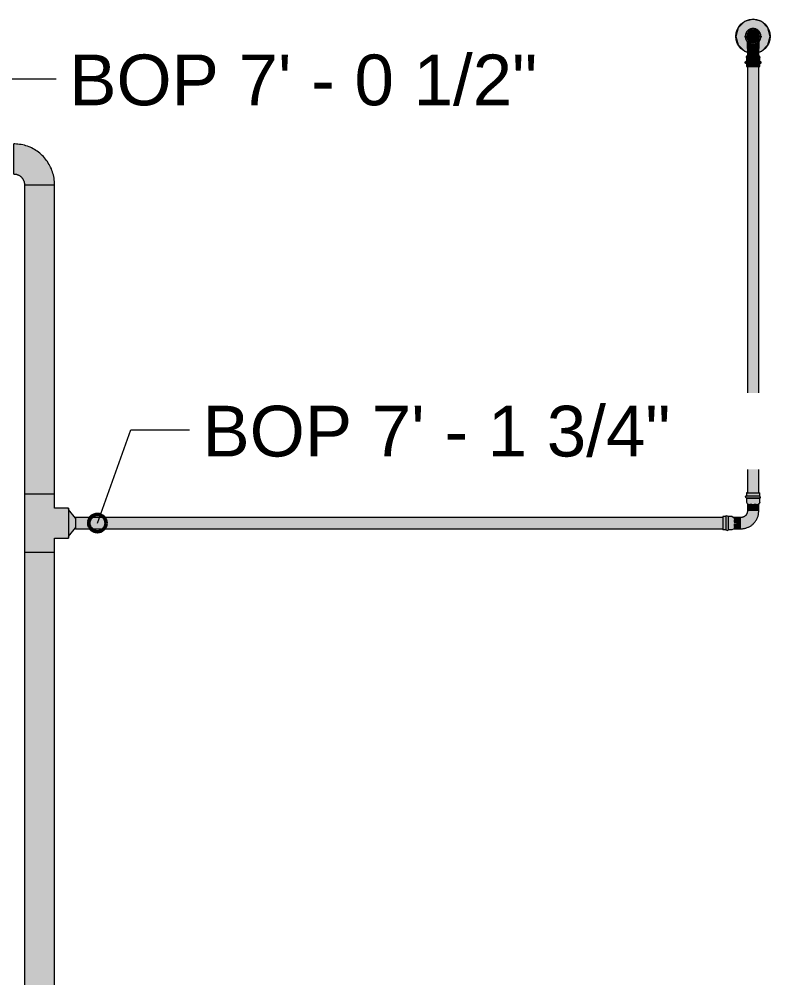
# Model space of a CAD drawing. Header units: inches. Extents: x -3385 to 41, y 7 to 1342.
# Drawn here: x -2369.4 to -2281.7, y 826.3 to 937.7 of the extents above; entities that cross this region are included whole.
import ezdxf

# ---------------------------------------------------------------- set-up
doc = ezdxf.new("R2010")
doc.units = ezdxf.units.IN
doc.header["$MEASUREMENT"] = 0
for name, color, linetype, lineweight in [('A-ANNO-NOTE', 131, 'Continuous', 9), ('G-ANNO-DIMS', 111, 'Continuous', 9), ('P-PIPE', 3, 'Continuous', 9), ('P-PIPE-CNTR', 3, 'Continuous', 9)]:
    doc.layers.add(name, color=color, linetype=linetype, lineweight=lineweight)
doc.styles.add('Arial', font='arial.ttf', dxfattribs={"height": 5.901198})

# ---------------------------------------------------------------- blocks, each defined once
blk = doc.blocks.new('Elbow - Welded - Generic - Standard-1105716-LOWER PARKING')
at = {"layer": 'P-PIPE'}
for points in [[(-2366.99, 918.5), (-2365.24, 918.5), (-2365.48, 919.97), (-2366.15, 921.29), (-2367.23, 922.35), (-2368.52, 923.01), (-2369.99, 923.24), (-2369.98, 922.37), (-2369.98, 919.74), (-2369.36, 919.58), (-2368.91, 919.12), (-2368.74, 918.5), (-2367.03, 918.5)], [(-2365.81, 920.63), (-2365.99, 921.01), (-2366.04, 921.08), (-2365.94, 920.88)]]:
    blk.add_hatch(color=256, dxfattribs=at).paths.add_polyline_path(points, flags=0)
at = {"layer": 'P-PIPE', "flags": 128}
for points in [[(-2368.21, 922.9), (-2368.39, 922.97), (-2368.57, 923.03), (-2368.75, 923.08), (-2368.94, 923.12), (-2369.12, 923.16), (-2369.31, 923.19), (-2369.5, 923.22), (-2369.69, 923.23), (-2369.88, 923.24), (-2369.99, 923.24)], [(-2365.24, 918.5), (-2365.25, 918.69), (-2365.26, 918.88), (-2365.28, 919.07), (-2365.3, 919.26), (-2365.34, 919.44), (-2365.38, 919.63), (-2365.43, 919.81), (-2365.48, 919.99), (-2365.55, 920.17), (-2365.62, 920.35), (-2365.7, 920.52), (-2365.78, 920.69), (-2365.87, 920.86), (-2365.97, 921.02), (-2366.07, 921.18), (-2366.18, 921.33), (-2366.3, 921.48), (-2366.42, 921.63), (-2366.55, 921.77), (-2366.68, 921.9), (-2366.82, 922.03), (-2366.96, 922.16), (-2367.11, 922.27), (-2367.27, 922.38), (-2367.42, 922.49), (-2367.59, 922.59), (-2367.75, 922.68), (-2367.92, 922.77), (-2368.09, 922.85), (-2368.21, 922.9)], [(-2369.99, 919.74), (-2369.94, 919.74), (-2369.89, 919.74), (-2369.84, 919.73), (-2369.79, 919.73), (-2369.74, 919.72), (-2369.69, 919.71), (-2369.64, 919.69), (-2369.59, 919.68), (-2369.55, 919.66), (-2369.52, 919.65)], [(-2369.52, 919.65), (-2369.48, 919.63), (-2369.43, 919.61), (-2369.39, 919.59), (-2369.34, 919.56), (-2369.3, 919.54), (-2369.26, 919.51), (-2369.22, 919.48), (-2369.18, 919.45), (-2369.15, 919.42), (-2369.11, 919.38), (-2369.07, 919.34), (-2369.04, 919.31), (-2369.01, 919.27), (-2368.98, 919.23), (-2368.95, 919.19), (-2368.93, 919.15), (-2368.9, 919.1), (-2368.88, 919.06), (-2368.86, 919.02), (-2368.84, 918.97), (-2368.82, 918.92), (-2368.8, 918.88), (-2368.79, 918.83), (-2368.78, 918.78), (-2368.77, 918.73), (-2368.76, 918.68), (-2368.75, 918.63), (-2368.75, 918.58), (-2368.74, 918.53), (-2368.74, 918.5)]]:
    blk.add_lwpolyline(points, dxfattribs=at)
at = {"layer": 'P-PIPE'}
for centre, major_axis, ratio, start_param, end_param in [((-2369.99, 921.49), (0, 1.75), 0.002083, 6.022208, 6.282346), ((-2369.99, 921.49), (0, 1.75), 0.002083, 5.759846, 6.020547), ((-2369.99, 921.49), (0, 1.75), 0.002083, 5.497925, 5.758747), ((-2369.99, 921.49), (0, 1.75), 0.002083, 5.236067, 5.496948), ((-2369.99, 921.49), (0, 1.75), 0.002083, 4.974229, 5.235148), ((-2369.99, 921.49), (0, 1.75), 0.002083, 4.712399, 4.973349), ((-2369.99, 921.49), (0, 1.75), 0.002083, 4.45057, 4.71155), ((-2369.99, 921.49), (0, 1.75), 0.002083, 4.18874, 4.44975), ((-2369.99, 921.49), (0, 1.75), 0.002083, 3.926902, 4.187951), ((-2369.99, 921.49), (0, 1.75), 0.002083, 3.141593, 3.402553), ((-2369.99, 921.49), (0, 1.75), 0.002083, 3.665044, 3.926151), ((-2369.99, 921.49), (0, 1.75), 0.002083, 3.403122, 3.664352), ((-2366.99, 918.5), (1.75, 0), 0.000839, 3.143676, 3.401381), ((-2366.99, 918.5), (1.75, 0), 0.000839, 3.405475, 3.664554), ((-2366.99, 918.5), (1.75, 0), 0.000839, 3.667275, 6.283185)]:
    blk.add_ellipse(centre, major_axis=major_axis, ratio=ratio, start_param=start_param, end_param=end_param, dxfattribs=at)
blk = doc.blocks.new('Victaulic-VicPress316-Elbow 90-45deg Style P568_P571 - Standard-1139937-LOWER PARKING')
at = {"layer": 'P-PIPE'}
for points in [[(-2284.77, 802.63), (-2284, 802.63), (-2284, 802.92), (-2284.77, 802.92), (-2284.86, 802.87), (-2284.91, 802.78), (-2284.85, 802.68), (-2284.83, 802.67)], [(-2284.65, 802.92), (-2284, 802.92), (-2284, 803.26), (-2284.77, 803.26), (-2284.75, 802.92), (-2284.71, 802.92)], [(-2284.17, 802.18), (-2284, 802.18), (-2284, 802.63), (-2284.77, 802.63), (-2284.75, 802.18), (-2284.2, 802.18)], [(-2283.27, 802.92), (-2283.23, 802.92), (-2283.23, 803.26), (-2284, 803.26), (-2284, 802.92), (-2283.29, 802.92)], [(-2283.35, 802.63), (-2283.23, 802.63), (-2283.14, 802.69), (-2283.09, 802.78), (-2283.15, 802.88), (-2283.23, 802.92), (-2284, 802.92), (-2284, 802.63), (-2283.38, 802.63)], [(-2284, 802.18), (-2283.23, 802.18), (-2283.25, 802.63), (-2284, 802.63)], [(-2284.66, 801.96), (-2284.63, 802), (-2284.52, 801.98), (-2284.46, 801.97), (-2284.42, 801.99), (-2284.22, 801.99), (-2284.11, 801.98), (-2284, 801.96), (-2284, 802.18), (-2284.77, 802.18), (-2284.75, 802.1), (-2284.66, 801.96)], [(-2284, 801.14), (-2284.01, 801.97), (-2284.18, 801.99), (-2284.36, 801.98), (-2284.43, 801.99), (-2284.48, 801.97), (-2284.57, 802), (-2284.65, 801.98), (-2284.66, 801.96), (-2284.65, 801.14), (-2284.11, 801.14)], [(-2284, 801.96), (-2283.94, 801.97), (-2283.83, 801.99), (-2283.64, 801.98), (-2283.57, 801.99), (-2283.53, 801.97), (-2283.41, 802), (-2283.36, 801.99), (-2283.34, 801.96), (-2283.28, 802.04), (-2283.25, 802.12), (-2283.25, 802.18), (-2284, 802.18), (-2284, 802.06)], [(-2284, 801.14), (-2283.34, 801.14), (-2283.35, 801.98), (-2283.37, 802), (-2283.49, 801.98), (-2283.54, 801.97), (-2283.57, 801.99), (-2283.77, 801.99), (-2283.84, 801.99), (-2284, 801.96), (-2284, 801.32)], [(-2284, 798.83), (-2284, 798.98), (-2284.54, 799.2), (-2284.77, 799.74), (-2284.54, 800.28), (-2284, 800.51), (-2284, 800.65), (-2284.17, 800.64), (-2284.33, 800.59), (-2284.62, 800.41), (-2284.78, 800.21), (-2284.85, 800.08), (-2284.9, 799.83), (-2284.91, 799.72), (-2284.86, 799.56), (-2284.85, 799.41), (-2284.73, 799.2), (-2284.62, 799.07), (-2284.33, 798.89), (-2284.17, 798.85)], [(-2284, 798.98), (-2284, 799.09), (-2284.17, 799.11), (-2284.33, 799.17), (-2284.46, 799.28), (-2284.57, 799.41), (-2284.64, 799.57), (-2284.66, 799.74), (-2284.64, 799.91), (-2284.57, 800.07), (-2284.46, 800.21), (-2284.33, 800.31), (-2284.17, 800.38), (-2284, 800.4), (-2284, 800.51), (-2284.54, 800.28), (-2284.77, 799.74), (-2284.54, 799.2), (-2284, 798.98)], [(-2284.66, 800.37), (-2284.58, 800.44), (-2284.33, 800.59), (-2284.15, 800.64), (-2284, 800.65), (-2284, 801.14), (-2284.66, 801.14), (-2284.66, 800.4)], [(-2283.34, 800.37), (-2283.35, 801.14), (-2284, 801.12), (-2284, 800.58), (-2283.65, 800.58), (-2283.38, 800.41), (-2283.34, 800.37)], [(-2283.67, 798.89), (-2283.38, 799.07), (-2283.22, 799.28), (-2283.15, 799.41), (-2283.11, 799.58), (-2283.09, 799.76), (-2283.14, 799.92), (-2283.15, 800.08), (-2283.27, 800.28), (-2283.38, 800.41), (-2283.67, 800.59), (-2284, 800.58), (-2284, 800.51), (-2283.46, 800.28), (-2283.23, 799.74), (-2283.46, 799.2), (-2284, 798.98), (-2284, 798.9), (-2283.94, 798.9)], [(-2284, 798.98), (-2283.46, 799.2), (-2283.23, 799.74), (-2283.46, 800.28), (-2284, 800.51), (-2284, 800.4), (-2283.83, 800.38), (-2283.67, 800.31), (-2283.53, 800.21), (-2283.43, 800.07), (-2283.36, 799.91), (-2283.34, 799.74), (-2283.36, 799.57), (-2283.43, 799.41), (-2283.54, 799.28), (-2283.67, 799.17), (-2283.83, 799.11), (-2284, 799.09), (-2284, 799.04)]]:
    blk.add_hatch(color=256, dxfattribs=at).paths.add_polyline_path(points, flags=0)
for p, q in [((-2284.77, 803.26), (-2284.77, 802.92)), ((-2284, 803.26), (-2284.77, 803.26)), ((-2284.77, 802.92), (-2284, 802.92)), ((-2284.77, 802.63), (-2284.77, 802.18)), ((-2284.77, 802.63), (-2284, 802.63)), ((-2283.23, 803.26), (-2284, 803.26)), ((-2284, 802.92), (-2283.23, 802.92)), ((-2284, 802.63), (-2283.23, 802.63)), ((-2283.23, 802.92), (-2283.23, 803.26)), ((-2283.23, 802.18), (-2283.23, 802.63)), ((-2284.66, 802.03), (-2284.66, 801.14)), ((-2283.34, 801.14), (-2283.34, 802.03)), ((-2284.66, 799.71), (-2284.66, 799.74)), ((-2283.34, 799.74), (-2283.34, 799.74))]:
    blk.add_line(p, q, dxfattribs=at)
at = {"layer": 'P-PIPE', "flags": 128}
for points in [[(-2284.77, 802.63), (-2284.77, 802.63), (-2284.78, 802.63), (-2284.78, 802.63), (-2284.79, 802.64), (-2284.8, 802.64), (-2284.8, 802.64), (-2284.81, 802.64), (-2284.81, 802.64), (-2284.82, 802.64), (-2284.82, 802.64), (-2284.83, 802.65), (-2284.83, 802.65), (-2284.84, 802.65), (-2284.84, 802.66), (-2284.85, 802.66), (-2284.85, 802.66), (-2284.86, 802.67), (-2284.86, 802.67), (-2284.87, 802.67), (-2284.87, 802.68), (-2284.87, 802.68), (-2284.88, 802.69), (-2284.88, 802.69), (-2284.89, 802.7), (-2284.89, 802.7), (-2284.89, 802.71), (-2284.89, 802.71), (-2284.9, 802.72), (-2284.9, 802.72), (-2284.9, 802.73), (-2284.9, 802.73), (-2284.91, 802.74), (-2284.91, 802.74), (-2284.91, 802.75), (-2284.91, 802.75), (-2284.91, 802.76), (-2284.91, 802.77), (-2284.91, 802.77), (-2284.91, 802.78), (-2284.91, 802.78), (-2284.91, 802.79), (-2284.91, 802.79), (-2284.91, 802.8), (-2284.91, 802.81), (-2284.91, 802.81), (-2284.91, 802.82), (-2284.91, 802.82), (-2284.9, 802.83), (-2284.9, 802.83), (-2284.9, 802.84), (-2284.9, 802.84), (-2284.89, 802.85), (-2284.89, 802.85), (-2284.89, 802.86), (-2284.88, 802.86), (-2284.88, 802.87), (-2284.88, 802.87), (-2284.87, 802.88), (-2284.87, 802.88), (-2284.86, 802.89), (-2284.86, 802.89), (-2284.86, 802.89), (-2284.85, 802.9), (-2284.85, 802.9), (-2284.84, 802.9), (-2284.84, 802.91), (-2284.83, 802.91), (-2284.83, 802.91), (-2284.82, 802.91), (-2284.82, 802.92), (-2284.81, 802.92), (-2284.8, 802.92), (-2284.8, 802.92), (-2284.79, 802.92), (-2284.79, 802.92), (-2284.78, 802.92), (-2284.78, 802.92), (-2284.77, 802.92), (-2284.77, 802.92)], [(-2284, 802.92), (-2284.03, 802.92), (-2284.06, 802.92), (-2284.09, 802.92), (-2284.12, 802.92), (-2284.15, 802.92), (-2284.18, 802.92), (-2284.21, 802.92), (-2284.24, 802.92), (-2284.27, 802.92), (-2284.3, 802.92), (-2284.33, 802.92), (-2284.35, 802.92), (-2284.38, 802.92), (-2284.41, 802.92), (-2284.43, 802.92), (-2284.46, 802.92), (-2284.48, 802.92), (-2284.51, 802.92), (-2284.53, 802.92), (-2284.55, 802.92), (-2284.57, 802.92), (-2284.59, 802.92), (-2284.61, 802.92), (-2284.63, 802.92), (-2284.64, 802.92), (-2284.66, 802.92), (-2284.68, 802.92), (-2284.69, 802.92), (-2284.7, 802.92), (-2284.71, 802.92), (-2284.72, 802.92), (-2284.73, 802.92), (-2284.74, 802.92), (-2284.75, 802.92), (-2284.76, 802.92), (-2284.76, 802.92), (-2284.76, 802.92), (-2284.77, 802.92), (-2284.77, 802.92), (-2284.77, 802.92)], [(-2284.77, 802.92), (-2284.77, 802.92), (-2284.76, 802.92), (-2284.76, 802.92), (-2284.76, 802.92), (-2284.75, 802.92), (-2284.74, 802.92), (-2284.74, 802.92), (-2284.73, 802.92)], [(-2284.72, 802.63), (-2284.73, 802.63), (-2284.74, 802.63), (-2284.75, 802.63), (-2284.76, 802.63), (-2284.76, 802.63), (-2284.76, 802.63), (-2284.77, 802.63), (-2284.77, 802.63), (-2284.77, 802.63)], [(-2284.77, 802.63), (-2284.77, 802.63), (-2284.76, 802.63), (-2284.76, 802.63), (-2284.76, 802.63), (-2284.75, 802.63), (-2284.74, 802.63), (-2284.74, 802.63), (-2284.73, 802.63), (-2284.72, 802.63), (-2284.71, 802.63), (-2284.69, 802.63), (-2284.68, 802.63), (-2284.67, 802.63), (-2284.65, 802.63), (-2284.63, 802.63), (-2284.61, 802.63), (-2284.6, 802.63), (-2284.58, 802.63), (-2284.56, 802.63), (-2284.53, 802.63), (-2284.51, 802.63), (-2284.49, 802.63), (-2284.46, 802.63), (-2284.44, 802.63), (-2284.41, 802.63), (-2284.39, 802.63), (-2284.36, 802.63), (-2284.33, 802.63), (-2284.31, 802.63), (-2284.28, 802.63), (-2284.25, 802.63), (-2284.22, 802.63), (-2284.19, 802.63), (-2284.16, 802.63), (-2284.13, 802.63), (-2284.1, 802.63), (-2284.07, 802.63), (-2284.04, 802.63), (-2284.01, 802.63), (-2284, 802.63)], [(-2283.23, 802.92), (-2283.23, 802.92), (-2283.24, 802.92), (-2283.24, 802.92), (-2283.24, 802.92), (-2283.25, 802.92), (-2283.26, 802.92), (-2283.26, 802.92), (-2283.27, 802.92), (-2283.28, 802.92), (-2283.29, 802.92), (-2283.31, 802.92), (-2283.32, 802.92), (-2283.33, 802.92), (-2283.35, 802.92), (-2283.37, 802.92), (-2283.39, 802.92), (-2283.4, 802.92), (-2283.42, 802.92), (-2283.44, 802.92), (-2283.47, 802.92), (-2283.49, 802.92), (-2283.51, 802.92), (-2283.54, 802.92), (-2283.56, 802.92), (-2283.59, 802.92), (-2283.61, 802.92), (-2283.64, 802.92), (-2283.67, 802.92), (-2283.69, 802.92), (-2283.72, 802.92), (-2283.75, 802.92), (-2283.78, 802.92), (-2283.81, 802.92), (-2283.84, 802.92), (-2283.87, 802.92), (-2283.9, 802.92), (-2283.93, 802.92), (-2283.96, 802.92), (-2283.99, 802.92), (-2284, 802.92)], [(-2284, 802.63), (-2283.97, 802.63), (-2283.94, 802.63), (-2283.91, 802.63), (-2283.88, 802.63), (-2283.85, 802.63), (-2283.82, 802.63), (-2283.79, 802.63), (-2283.76, 802.63), (-2283.73, 802.63), (-2283.7, 802.63), (-2283.67, 802.63), (-2283.65, 802.63), (-2283.62, 802.63), (-2283.59, 802.63), (-2283.57, 802.63), (-2283.54, 802.63), (-2283.52, 802.63), (-2283.49, 802.63), (-2283.47, 802.63), (-2283.45, 802.63), (-2283.43, 802.63), (-2283.41, 802.63), (-2283.39, 802.63), (-2283.37, 802.63), (-2283.35, 802.63), (-2283.34, 802.63), (-2283.32, 802.63), (-2283.31, 802.63), (-2283.3, 802.63), (-2283.29, 802.63), (-2283.28, 802.63), (-2283.27, 802.63), (-2283.26, 802.63), (-2283.25, 802.63), (-2283.24, 802.63), (-2283.24, 802.63), (-2283.24, 802.63), (-2283.23, 802.63), (-2283.23, 802.63), (-2283.23, 802.63)], [(-2283.28, 802.92), (-2283.27, 802.92), (-2283.26, 802.92), (-2283.25, 802.92), (-2283.24, 802.92), (-2283.24, 802.92), (-2283.24, 802.92), (-2283.23, 802.92), (-2283.23, 802.92), (-2283.23, 802.92)], [(-2283.23, 802.63), (-2283.23, 802.63), (-2283.24, 802.63), (-2283.24, 802.63), (-2283.24, 802.63), (-2283.25, 802.63), (-2283.26, 802.63), (-2283.26, 802.63), (-2283.27, 802.63)], [(-2283.23, 802.92), (-2283.23, 802.92), (-2283.22, 802.92), (-2283.22, 802.92), (-2283.21, 802.92), (-2283.2, 802.92), (-2283.2, 802.92), (-2283.19, 802.92), (-2283.19, 802.92), (-2283.18, 802.91), (-2283.18, 802.91), (-2283.17, 802.91), (-2283.17, 802.91), (-2283.16, 802.91), (-2283.16, 802.9), (-2283.15, 802.9), (-2283.15, 802.9), (-2283.14, 802.89), (-2283.14, 802.89), (-2283.13, 802.88), (-2283.13, 802.88), (-2283.13, 802.88), (-2283.12, 802.87), (-2283.12, 802.87), (-2283.11, 802.86), (-2283.11, 802.86), (-2283.11, 802.85), (-2283.11, 802.85), (-2283.1, 802.84), (-2283.1, 802.84), (-2283.1, 802.83), (-2283.1, 802.83), (-2283.09, 802.82), (-2283.09, 802.81), (-2283.09, 802.81), (-2283.09, 802.8), (-2283.09, 802.8), (-2283.09, 802.79), (-2283.09, 802.79), (-2283.09, 802.78), (-2283.09, 802.77), (-2283.09, 802.77), (-2283.09, 802.76), (-2283.09, 802.76), (-2283.09, 802.75), (-2283.09, 802.75), (-2283.09, 802.74), (-2283.09, 802.73), (-2283.1, 802.73), (-2283.1, 802.72), (-2283.1, 802.72), (-2283.1, 802.71), (-2283.11, 802.71), (-2283.11, 802.7), (-2283.11, 802.7), (-2283.12, 802.69), (-2283.12, 802.69), (-2283.12, 802.68), (-2283.13, 802.68), (-2283.13, 802.68), (-2283.14, 802.67), (-2283.14, 802.67), (-2283.14, 802.66), (-2283.15, 802.66), (-2283.15, 802.66), (-2283.16, 802.65), (-2283.16, 802.65), (-2283.17, 802.65), (-2283.17, 802.65), (-2283.18, 802.64), (-2283.18, 802.64), (-2283.19, 802.64), (-2283.2, 802.64), (-2283.2, 802.64), (-2283.21, 802.64), (-2283.21, 802.63), (-2283.22, 802.63), (-2283.22, 802.63), (-2283.23, 802.63), (-2283.23, 802.63)], [(-2284.66, 801.96), (-2284.67, 801.97), (-2284.67, 801.98), (-2284.68, 801.98), (-2284.69, 801.99), (-2284.7, 802), (-2284.7, 802.01), (-2284.71, 802.02), (-2284.72, 802.03), (-2284.72, 802.04), (-2284.73, 802.04), (-2284.73, 802.05), (-2284.74, 802.06), (-2284.74, 802.07), (-2284.75, 802.08), (-2284.75, 802.09), (-2284.76, 802.1), (-2284.76, 802.12), (-2284.76, 802.13), (-2284.76, 802.14), (-2284.76, 802.15), (-2284.77, 802.16), (-2284.77, 802.17), (-2284.77, 802.18), (-2284.77, 802.18)], [(-2283.23, 802.18), (-2283.23, 802.17), (-2283.23, 802.16), (-2283.24, 802.15), (-2283.24, 802.14), (-2283.24, 802.13), (-2283.24, 802.12), (-2283.24, 802.11), (-2283.25, 802.1), (-2283.25, 802.09), (-2283.25, 802.08), (-2283.26, 802.07), (-2283.26, 802.06), (-2283.27, 802.05), (-2283.28, 802.04), (-2283.28, 802.03), (-2283.29, 802.02), (-2283.29, 802.01), (-2283.3, 802), (-2283.31, 801.99), (-2283.32, 801.99), (-2283.32, 801.98), (-2283.33, 801.97), (-2283.34, 801.97), (-2283.34, 801.96)], [(-2284, 800.65), (-2284.04, 800.65), (-2284.07, 800.65), (-2284.11, 800.65), (-2284.15, 800.64), (-2284.18, 800.64), (-2284.22, 800.63), (-2284.25, 800.62), (-2284.29, 800.61), (-2284.32, 800.6), (-2284.36, 800.58), (-2284.39, 800.57), (-2284.42, 800.55), (-2284.45, 800.53), (-2284.48, 800.52), (-2284.51, 800.5), (-2284.54, 800.47), (-2284.57, 800.45), (-2284.6, 800.43), (-2284.63, 800.4), (-2284.65, 800.38), (-2284.68, 800.35), (-2284.7, 800.32), (-2284.73, 800.3), (-2284.75, 800.27), (-2284.77, 800.24), (-2284.79, 800.2), (-2284.8, 800.17), (-2284.82, 800.14), (-2284.84, 800.11), (-2284.85, 800.07), (-2284.86, 800.04), (-2284.87, 800), (-2284.88, 799.97), (-2284.89, 799.93), (-2284.9, 799.9), (-2284.9, 799.86), (-2284.91, 799.83), (-2284.91, 799.79), (-2284.91, 799.75), (-2284.91, 799.72), (-2284.91, 799.68), (-2284.91, 799.64), (-2284.9, 799.61), (-2284.9, 799.57), (-2284.89, 799.54), (-2284.88, 799.5), (-2284.87, 799.47), (-2284.86, 799.43), (-2284.84, 799.4), (-2284.83, 799.36), (-2284.81, 799.33), (-2284.8, 799.3), (-2284.78, 799.27), (-2284.76, 799.24), (-2284.74, 799.21), (-2284.72, 799.18), (-2284.69, 799.15), (-2284.67, 799.12), (-2284.64, 799.1), (-2284.62, 799.07), (-2284.59, 799.05), (-2284.56, 799.02), (-2284.53, 799), (-2284.5, 798.98), (-2284.47, 798.96), (-2284.44, 798.94), (-2284.41, 798.93), (-2284.37, 798.91), (-2284.34, 798.9), (-2284.31, 798.88), (-2284.27, 798.87), (-2284.24, 798.86), (-2284.2, 798.85), (-2284.16, 798.85), (-2284.13, 798.84), (-2284.09, 798.84), (-2284.06, 798.83), (-2284.02, 798.83), (-2284, 798.83)], [(-2284.66, 800.37), (-2284.66, 800.38), (-2284.66, 800.43), (-2284.66, 800.48), (-2284.66, 800.53), (-2284.66, 800.58), (-2284.66, 800.63), (-2284.66, 800.68), (-2284.66, 800.74), (-2284.66, 800.79), (-2284.66, 800.84), (-2284.66, 800.9), (-2284.66, 800.95), (-2284.66, 801.01), (-2284.66, 801.07), (-2284.66, 801.12), (-2284.66, 801.14)], [(-2284, 798.83), (-2283.96, 798.83), (-2283.93, 798.83), (-2283.89, 798.84), (-2283.85, 798.84), (-2283.82, 798.85), (-2283.78, 798.86), (-2283.75, 798.87), (-2283.71, 798.88), (-2283.68, 798.89), (-2283.64, 798.9), (-2283.61, 798.92), (-2283.58, 798.93), (-2283.55, 798.95), (-2283.52, 798.97), (-2283.48, 798.99), (-2283.46, 799.01), (-2283.43, 799.03), (-2283.4, 799.06), (-2283.37, 799.08), (-2283.35, 799.11), (-2283.32, 799.13), (-2283.3, 799.16), (-2283.27, 799.19), (-2283.25, 799.22), (-2283.23, 799.25), (-2283.21, 799.28), (-2283.2, 799.31), (-2283.18, 799.35), (-2283.16, 799.38), (-2283.15, 799.41), (-2283.14, 799.45), (-2283.13, 799.48), (-2283.12, 799.52), (-2283.11, 799.55), (-2283.1, 799.59), (-2283.1, 799.62), (-2283.09, 799.66), (-2283.09, 799.7), (-2283.09, 799.73), (-2283.09, 799.77), (-2283.09, 799.81), (-2283.09, 799.84), (-2283.1, 799.88), (-2283.1, 799.91), (-2283.11, 799.95), (-2283.12, 799.99), (-2283.13, 800.02), (-2283.14, 800.05), (-2283.16, 800.09), (-2283.17, 800.12), (-2283.19, 800.16), (-2283.2, 800.19), (-2283.22, 800.22), (-2283.24, 800.25), (-2283.26, 800.28), (-2283.28, 800.31), (-2283.31, 800.34), (-2283.33, 800.36), (-2283.36, 800.39), (-2283.38, 800.42), (-2283.41, 800.44), (-2283.44, 800.46), (-2283.47, 800.48), (-2283.5, 800.5), (-2283.53, 800.52), (-2283.56, 800.54), (-2283.59, 800.56), (-2283.63, 800.57), (-2283.66, 800.59), (-2283.69, 800.6), (-2283.73, 800.61), (-2283.76, 800.62), (-2283.8, 800.63), (-2283.84, 800.64), (-2283.87, 800.65), (-2283.91, 800.65), (-2283.94, 800.65), (-2283.98, 800.65), (-2284, 800.65)], [(-2283.34, 801.14), (-2283.34, 801.08), (-2283.34, 801.02), (-2283.34, 800.97), (-2283.34, 800.91), (-2283.34, 800.86), (-2283.34, 800.8), (-2283.34, 800.75), (-2283.34, 800.7), (-2283.34, 800.65), (-2283.34, 800.59), (-2283.34, 800.54), (-2283.34, 800.49), (-2283.34, 800.44), (-2283.34, 800.4), (-2283.34, 800.37)]]:
    blk.add_lwpolyline(points, dxfattribs=at)
at = {"layer": 'P-PIPE'}
for radius, start, end in [(0.766, 90, 270), (0.767, 270, 90)]:
    blk.add_arc((-2284, 799.74), radius, start, end, dxfattribs=at)
blk = doc.blocks.new('Victaulic-VicPress316-Elbow 90-45deg Style P568_P571 - Standard-1140050-LOWER PARKING')
at = {"layer": 'P-PIPE'}
for points in [[(-2284, 882.34), (-2283.23, 882.34), (-2283.24, 882.68), (-2284.66, 882.68), (-2284.77, 882.68), (-2284.77, 882.34), (-2284.14, 882.34)], [(-2284, 881.6), (-2283.23, 881.6), (-2283.23, 882.05), (-2284.67, 882.05), (-2284.77, 882.05), (-2284.76, 881.6), (-2284.09, 881.6)], [(-2284, 881.38), (-2283.99, 881.38), (-2283.78, 881.41), (-2283.61, 881.4), (-2283.53, 881.39), (-2283.5, 881.41), (-2283.38, 881.41), (-2283.36, 881.41), (-2283.34, 881.39), (-2283.26, 881.48), (-2283.25, 881.53), (-2283.25, 881.54), (-2283.25, 881.6), (-2284.69, 881.6), (-2284.77, 881.6), (-2284.74, 881.48), (-2284.66, 881.39), (-2284.63, 881.41), (-2284.55, 881.4), (-2284.49, 881.41), (-2284.46, 881.38), (-2284.32, 881.41), (-2284.12, 881.41), (-2284, 881.38)], [(-2285.39, 878.51), (-2285.26, 878.53), (-2284.99, 878.57), (-2284.57, 878.68), (-2284.41, 878.77), (-2283.94, 879.11), (-2283.58, 879.64), (-2283.5, 879.77), (-2283.42, 880.05), (-2283.35, 880.56), (-2284, 880.55), (-2284.19, 879.86), (-2284.7, 879.35), (-2285.4, 879.16), (-2285.39, 878.52)], [(-2284, 880.55), (-2283.34, 880.56), (-2283.34, 881.39), (-2283.37, 881.41), (-2283.45, 881.4), (-2283.51, 881.41), (-2283.54, 881.38), (-2283.68, 881.41), (-2283.87, 881.41), (-2284, 881.38)], [(-2287.52, 878.4), (-2287.18, 878.4), (-2287.18, 879.87), (-2287.18, 879.93), (-2287.52, 879.93), (-2287.52, 878.45), (-2287.52, 878.41)], [(-2287.04, 878.25), (-2286.89, 878.4), (-2286.89, 879.88), (-2286.89, 879.93), (-2287.04, 880.07), (-2287.18, 879.93), (-2287.18, 878.51), (-2287.18, 878.39), (-2287.04, 878.25)], [(-2286.44, 878.4), (-2286.44, 879.88), (-2286.44, 879.93), (-2286.89, 879.93), (-2286.89, 878.44), (-2286.89, 878.4)], [(-2286.44, 878.4), (-2286.32, 878.43), (-2286.22, 878.51), (-2286.25, 878.53), (-2286.24, 878.61), (-2286.25, 878.67), (-2286.22, 878.7), (-2286.26, 878.87), (-2286.25, 879.05), (-2286.23, 879.17), (-2286.26, 879.39), (-2286.24, 879.55), (-2286.23, 879.63), (-2286.25, 879.67), (-2286.25, 879.78), (-2286.25, 879.8), (-2286.22, 879.82), (-2286.32, 879.9), (-2286.37, 879.91), (-2286.38, 879.92), (-2286.44, 879.92), (-2286.44, 878.43), (-2286.44, 878.41)], [(-2286.22, 878.51), (-2285.39, 878.52), (-2285.4, 879.16), (-2286.23, 879.15), (-2286.26, 878.93), (-2286.25, 878.81), (-2286.23, 878.69), (-2286.24, 878.65), (-2286.24, 878.55), (-2286.25, 878.53), (-2286.22, 878.51)]]:
    blk.add_hatch(color=256, dxfattribs=at).paths.add_polyline_path(points, flags=0)
h = blk.add_hatch(color=256, dxfattribs=at)
h.paths.add_polyline_path([(-2284, 882.05), (-2283.23, 882.06), (-2283.09, 882.2), (-2283.24, 882.34), (-2284.6, 882.34), (-2284.66, 882.31), (-2284.66, 882.34), (-2284.77, 882.34), (-2284.91, 882.2), (-2284.77, 882.05), (-2284.14, 882.05)], flags=0)
h.paths.add_polyline_path([(-2284.66, 882.31), (-2284.61, 882.34), (-2284.66, 882.34)], flags=0)
h = blk.add_hatch(color=256, dxfattribs=at)
h.paths.add_polyline_path([(-2285.4, 879.16), (-2284.7, 879.35), (-2284.19, 879.86), (-2284, 880.55), (-2284.66, 880.55), (-2284.87, 880.04), (-2285.39, 879.81), (-2285.4, 879.27)], flags=0)
h.paths.add_polyline_path([(-2284.17, 880.37), (-2284.12, 880.55), (-2284.12, 880.55)], flags=0)
h = blk.add_hatch(color=256, dxfattribs=at)
h.paths.add_polyline_path([(-2284.42, 880.55), (-2284.42, 880.55), (-2284.44, 880.99)], flags=0)
h.paths.add_polyline_path([(-2284.33, 880.55), (-2284.33, 880.55), (-2284.33, 881.05)], flags=0)
h.paths.add_polyline_path([(-2284, 880.55), (-2284.02, 881.38), (-2284.23, 881.42), (-2284.35, 881.41), (-2284.47, 881.39), (-2284.51, 881.4), (-2284.61, 881.41), (-2284.64, 881.41), (-2284.66, 881.38), (-2284.65, 880.56), (-2284.08, 880.55)], flags=0)
h = blk.add_hatch(color=256, dxfattribs=at)
h.paths.add_polyline_path([(-2285.39, 879.81), (-2285.39, 879.82), (-2286.24, 879.81), (-2286.25, 879.8), (-2285.39, 879.81)], flags=0)
h.paths.add_polyline_path([(-2285.4, 879.16), (-2285.39, 879.81), (-2286.25, 879.8), (-2286.24, 879.71), (-2286.25, 879.65), (-2286.23, 879.62), (-2286.26, 879.44), (-2286.25, 879.29), (-2286.22, 879.16)], flags=0)
h.paths.add_polyline_path([(-2285.4, 879.39), (-2285.4, 879.39), (-2285.58, 879.41)], flags=0)
h = blk.add_hatch(color=256, dxfattribs=at)
h.paths.add_polyline_path([(-2284.91, 878.59), (-2284.79, 878.61), (-2284.9, 878.59)], flags=0)
h.paths.add_polyline_path([(-2283.5, 879.77), (-2283.41, 880.16), (-2283.42, 880.05), (-2283.48, 879.85)], flags=0)
for p, q in [((-2284.77, 882.68), (-2284.77, 882.34)), ((-2283.23, 882.34), (-2283.23, 882.68)), ((-2284.77, 882.05), (-2284.77, 881.6)), ((-2284.77, 881.6), (-2284.66, 881.38)), ((-2283.23, 881.6), (-2283.31, 881.41)), ((-2283.23, 881.6), (-2283.23, 882.05)), ((-2284.66, 881.44), (-2284.66, 880.56)), ((-2283.34, 880.56), (-2283.34, 881.44)), ((-2283.31, 881.41), (-2283.34, 881.38)), ((-2287.18, 879.93), (-2287.52, 879.93)), ((-2286.44, 879.93), (-2286.89, 879.93)), ((-2286.44, 879.93), (-2286.22, 879.82)), ((-2285.39, 879.82), (-2286.28, 879.82)), ((-2287.52, 878.4), (-2287.18, 878.4)), ((-2286.89, 878.4), (-2286.44, 878.4)), ((-2286.44, 878.4), (-2286.24, 878.48)), ((-2286.28, 878.51), (-2285.39, 878.51)), ((-2286.24, 878.48), (-2286.22, 878.51))]:
    blk.add_line(p, q, dxfattribs=at)
at = {"layer": 'P-PIPE', "flags": 128}
for points in [[(-2284.72, 882.35), (-2284.73, 882.35), (-2284.74, 882.35), (-2284.75, 882.35), (-2284.76, 882.35), (-2284.76, 882.35), (-2284.77, 882.35), (-2284.77, 882.34), (-2284.79, 882.34), (-2284.87, 882.3)], [(-2283.13, 882.1), (-2283.22, 882.05), (-2283.23, 882.05), (-2283.23, 882.05), (-2283.24, 882.05), (-2283.25, 882.05), (-2283.25, 882.05), (-2283.26, 882.05), (-2283.27, 882.05), (-2283.28, 882.05), (-2283.29, 882.05), (-2283.31, 882.05), (-2283.32, 882.05), (-2283.34, 882.05), (-2283.35, 882.05), (-2283.37, 882.05), (-2283.39, 882.05), (-2283.41, 882.05), (-2283.43, 882.05), (-2283.45, 882.05), (-2283.47, 882.05), (-2283.49, 882.05), (-2283.51, 882.05), (-2283.54, 882.05), (-2283.56, 882.05), (-2283.59, 882.05), (-2283.61, 882.05), (-2283.64, 882.05), (-2283.67, 882.05), (-2283.7, 882.05), (-2283.72, 882.05), (-2283.75, 882.05), (-2283.78, 882.05), (-2283.81, 882.05), (-2283.84, 882.05), (-2283.87, 882.05), (-2283.9, 882.05), (-2283.93, 882.05), (-2283.96, 882.05), (-2283.99, 882.05), (-2284.03, 882.05), (-2284.06, 882.05), (-2284.09, 882.05), (-2284.12, 882.05), (-2284.15, 882.05), (-2284.18, 882.05), (-2284.21, 882.05), (-2284.24, 882.05), (-2284.27, 882.05), (-2284.29, 882.05), (-2284.32, 882.05), (-2284.35, 882.05), (-2284.38, 882.05), (-2284.4, 882.05), (-2284.43, 882.05), (-2284.45, 882.05), (-2284.48, 882.05), (-2284.5, 882.05), (-2284.52, 882.05), (-2284.55, 882.05), (-2284.57, 882.05), (-2284.59, 882.05), (-2284.61, 882.05), (-2284.63, 882.05), (-2284.64, 882.05), (-2284.66, 882.05), (-2284.67, 882.05), (-2284.69, 882.05), (-2284.7, 882.05), (-2284.71, 882.05), (-2284.73, 882.05), (-2284.73, 882.05), (-2284.74, 882.05), (-2284.75, 882.05), (-2284.76, 882.05), (-2284.76, 882.05), (-2284.77, 882.05), (-2284.78, 882.05), (-2284.8, 882.06), (-2284.87, 882.3)], [(-2283.13, 882.1), (-2283.22, 882.34), (-2283.23, 882.34), (-2283.23, 882.35), (-2283.24, 882.35), (-2283.24, 882.35), (-2283.25, 882.35), (-2283.26, 882.35), (-2283.27, 882.35)], [(-2284.66, 880.56), (-2284.66, 880.53), (-2284.66, 880.5), (-2284.66, 880.47), (-2284.67, 880.44), (-2284.67, 880.41), (-2284.68, 880.38), (-2284.69, 880.35), (-2284.69, 880.33), (-2284.7, 880.3), (-2284.72, 880.27), (-2284.73, 880.24), (-2284.74, 880.22), (-2284.75, 880.19), (-2284.77, 880.17), (-2284.79, 880.14), (-2284.8, 880.12), (-2284.82, 880.09), (-2284.84, 880.07), (-2284.86, 880.05), (-2284.86, 880.05)], [(-2283.91, 879.14), (-2283.86, 879.2), (-2283.8, 879.26), (-2283.75, 879.33), (-2283.7, 879.39), (-2283.66, 879.46), (-2283.62, 879.53), (-2283.58, 879.6), (-2283.54, 879.68), (-2283.51, 879.75), (-2283.48, 879.83), (-2283.45, 879.9), (-2283.42, 879.98), (-2283.4, 880.06), (-2283.38, 880.14), (-2283.37, 880.22), (-2283.36, 880.3), (-2283.35, 880.39), (-2283.34, 880.47), (-2283.34, 880.55), (-2283.34, 880.56)], [(-2287.14, 880.03), (-2287.18, 879.94), (-2287.18, 879.93), (-2287.18, 879.93), (-2287.18, 879.92), (-2287.18, 879.92), (-2287.18, 879.91), (-2287.18, 879.9), (-2287.18, 879.89), (-2287.18, 879.88), (-2287.18, 879.87), (-2287.18, 879.86), (-2287.18, 879.84), (-2287.18, 879.83), (-2287.18, 879.81), (-2287.18, 879.8), (-2287.18, 879.78), (-2287.18, 879.76), (-2287.18, 879.74), (-2287.18, 879.72), (-2287.18, 879.7), (-2287.18, 879.67), (-2287.18, 879.65), (-2287.18, 879.63), (-2287.18, 879.6), (-2287.18, 879.58), (-2287.18, 879.55), (-2287.18, 879.52), (-2287.18, 879.49), (-2287.18, 879.47), (-2287.18, 879.44), (-2287.18, 879.41), (-2287.18, 879.38), (-2287.18, 879.35), (-2287.18, 879.32), (-2287.18, 879.29), (-2287.18, 879.26), (-2287.18, 879.23), (-2287.18, 879.2), (-2287.18, 879.17), (-2287.18, 879.14), (-2287.18, 879.11), (-2287.18, 879.08), (-2287.18, 879.05), (-2287.18, 879.02), (-2287.18, 878.99), (-2287.18, 878.96), (-2287.18, 878.93), (-2287.18, 878.9), (-2287.18, 878.87), (-2287.18, 878.84), (-2287.18, 878.81), (-2287.18, 878.79), (-2287.18, 878.76), (-2287.18, 878.73), (-2287.18, 878.71), (-2287.18, 878.68), (-2287.18, 878.66), (-2287.18, 878.64), (-2287.18, 878.62), (-2287.18, 878.6), (-2287.18, 878.58), (-2287.18, 878.56), (-2287.18, 878.54), (-2287.18, 878.52), (-2287.18, 878.5), (-2287.18, 878.49), (-2287.18, 878.47), (-2287.18, 878.46), (-2287.18, 878.45), (-2287.18, 878.44), (-2287.18, 878.43), (-2287.18, 878.42), (-2287.18, 878.41), (-2287.18, 878.41), (-2287.18, 878.4), (-2287.18, 878.39), (-2287.18, 878.39), (-2287.18, 878.36), (-2286.93, 878.3)], [(-2287.14, 880.03), (-2286.89, 879.95), (-2286.89, 879.94), (-2286.89, 879.93), (-2286.89, 879.92), (-2286.89, 879.92), (-2286.89, 879.91), (-2286.89, 879.9), (-2286.89, 879.89)], [(-2284.86, 880.05), (-2284.88, 880.03), (-2284.9, 880.01), (-2284.93, 879.99), (-2284.95, 879.97), (-2284.97, 879.95), (-2285, 879.94), (-2285.02, 879.92), (-2285.05, 879.91), (-2285.07, 879.89), (-2285.1, 879.88), (-2285.13, 879.87), (-2285.16, 879.86), (-2285.18, 879.85), (-2285.21, 879.84), (-2285.24, 879.84), (-2285.27, 879.83), (-2285.3, 879.83), (-2285.33, 879.82), (-2285.36, 879.82), (-2285.39, 879.82), (-2285.39, 879.82)], [(-2286.89, 878.44), (-2286.89, 878.43), (-2286.89, 878.42), (-2286.89, 878.41), (-2286.89, 878.41), (-2286.89, 878.4), (-2286.89, 878.4), (-2286.89, 878.39), (-2286.89, 878.37), (-2286.93, 878.3)], [(-2285.39, 878.51), (-2285.31, 878.51), (-2285.23, 878.51), (-2285.15, 878.52), (-2285.07, 878.53), (-2284.99, 878.55), (-2284.91, 878.56), (-2284.83, 878.59), (-2284.75, 878.61), (-2284.67, 878.64), (-2284.59, 878.67), (-2284.52, 878.7), (-2284.45, 878.74), (-2284.37, 878.78), (-2284.3, 878.82), (-2284.24, 878.86), (-2284.17, 878.91), (-2284.1, 878.96), (-2284.04, 879.01), (-2283.98, 879.07), (-2283.92, 879.13), (-2283.91, 879.14)]]:
    blk.add_lwpolyline(points, dxfattribs=at)
at = {"layer": 'P-PIPE'}
for centre, major_axis, ratio, start_param, end_param in [((-2284, 882.68), (0.766, 0), 0.004354, 3.141593, 6.279019), ((-2284, 882.68), (0.766, 0), 0.004354, 2.759899, 2.945851), ((-2284, 882.68), (0.766, 0), 0.004354, 0.199294, 0.383069), ((-2284, 882.34), (0.766, 0), 0.004354, 3.141593, 6.279019), ((-2284, 882.05), (0.766, 0), 0.004354, 3.141593, 6.279019), ((-2287.52, 879.16), (0, 0.766), 0.004167, 0.004354, 3.141593), ((-2287.18, 879.16), (0, 0.767), 0.004167, 0.004354, 3.141593), ((-2286.89, 879.16), (0, 0.767), 0.004167, 0.004354, 3.141593)]:
    blk.add_ellipse(centre, major_axis=major_axis, ratio=ratio, start_param=start_param, end_param=end_param, dxfattribs=at)

msp = doc.modelspace()

# ---------------------------------------------------------------- hatches: boundary and pattern name
at = {"layer": 'A-ANNO-NOTE'}
h = msp.add_hatch(color=256, dxfattribs=at)
edge = h.paths.add_edge_path(flags=0)
edge.add_arc((-2284, 935.743), 2, 0, 360)
msp.add_hatch(color=256, dxfattribs=at).paths.add_polyline_path([(-2284, 933.743), (-2283, 934.011), (-2282.268, 934.743), (-2282, 935.743), (-2282.268, 936.743), (-2283, 937.475), (-2284, 937.743), (-2285, 937.475), (-2285.732, 936.743), (-2286, 935.743), (-2285.732, 934.743), (-2285, 934.011), (-2284.404, 933.851)], flags=0)
at = {"layer": 'P-PIPE'}
for points in [[(-2284, 935.085), (-2283.83, 935.108), (-2283.671, 935.173), (-2283.535, 935.278), (-2283.431, 935.414), (-2283.365, 935.573), (-2283.343, 935.743), (-2283.365, 935.913), (-2283.431, 936.072), (-2283.535, 936.208), (-2283.671, 936.312), (-2283.83, 936.378), (-2284, 936.4), (-2284.17, 936.378), (-2284.329, 936.312), (-2284.465, 936.208), (-2284.569, 936.072), (-2284.635, 935.913), (-2284.658, 935.743), (-2284.635, 935.573), (-2284.569, 935.414), (-2284.465, 935.278), (-2284.329, 935.173), (-2284.17, 935.108)], [(-2366.993, 882.548), (-2365.243, 882.549), (-2365.243, 918.5), (-2366.993, 918.488), (-2366.993, 882.548)], [(-2365.143, 877.414), (-2363.608, 877.414), (-2363.613, 877.925), (-2363.61, 880.854), (-2363.608, 880.914), (-2365.243, 880.914), (-2366.135, 880.027), (-2367.001, 879.162), (-2365.243, 877.414)], [(-2363.608, 877.601), (-2362.828, 878.601), (-2362.844, 879.748), (-2363.608, 880.726), (-2363.614, 879.456), (-2363.608, 877.625)], [(-2362.829, 879.164), (-2287.523, 879.166), (-2287.521, 879.821), (-2362.826, 879.821), (-2362.829, 879.334)], [(-2363.608, 877.414), (-2363.61, 877.753), (-2363.614, 878.869), (-2363.608, 877.437)], [(-2287.521, 878.506), (-2287.531, 879.164), (-2362.829, 879.164), (-2362.826, 878.506), (-2287.522, 878.506)], [(-2366.993, 810.419), (-2366.993, 875.776), (-2368.743, 875.777), (-2368.743, 810.421), (-2367.446, 810.419)], [(-2366.993, 810.419), (-2365.243, 810.421), (-2365.243, 875.778), (-2366.993, 875.776), (-2366.993, 810.419)]]:
    msp.add_hatch(color=256, dxfattribs=at).paths.add_polyline_path(points, flags=0)
h = msp.add_hatch(color=256, dxfattribs=at)
h.paths.add_polyline_path([(-2284.003, 882.68), (-2284, 882.688), (-2284.004, 932.223), (-2284.657, 932.223), (-2284.648, 882.682), (-2284.138, 882.68)], flags=0)
h.paths.add_polyline_path([(-2284.003, 882.68), (-2284.003, 882.681), (-2284.003, 892.615)], flags=0)
h.paths.add_polyline_path([(-2284.6, 882.682), (-2284.6, 882.682), (-2284.6, 884.263)], flags=0)
h = msp.add_hatch(color=256, dxfattribs=at)
h.paths.add_polyline_path([(-2284, 882.68), (-2283.343, 882.684), (-2283.346, 932.223), (-2284, 932.223), (-2284, 882.68)], flags=0)
h.paths.add_polyline_path([(-2283.432, 882.682), (-2283.432, 882.682), (-2283.432, 892.615)], flags=0)
h = msp.add_hatch(color=256, dxfattribs=at)
h.paths.add_polyline_path([(-2367.443, 918.499), (-2367.443, 918.499), (-2367.443, 918.342)], flags=0)
h.paths.add_polyline_path([(-2366.993, 882.548), (-2366.993, 918.499), (-2368.743, 918.5), (-2368.743, 882.549), (-2367.446, 882.548)], flags=0)
h = msp.add_hatch(color=256, dxfattribs=at)
h.paths.add_polyline_path([(-2365.943, 882.548), (-2365.943, 882.548), (-2366.115, 880.292)], flags=0)
h.paths.add_polyline_path([(-2367.001, 875.776), (-2365.243, 875.778), (-2365.243, 877.414), (-2365.869, 878.033), (-2367.001, 879.162), (-2365.243, 880.914), (-2365.243, 882.549), (-2367.453, 882.548), (-2368.743, 882.549), (-2368.743, 875.778), (-2367.453, 875.776)], flags=0)
h.paths.add_polyline_path([(-2365.393, 875.777), (-2365.393, 875.777), (-2365.364, 877.462)], flags=0)

# ---------------------------------------------------------------- linework, layer by layer
at = {"layer": 'A-ANNO-NOTE'}
for p, q in [((-2285, 937.475), (-2285.732, 936.743)), ((-2284, 937.743), (-2285, 937.475)), ((-2283, 937.475), (-2284, 937.743)), ((-2282.268, 936.743), (-2283, 937.475)), ((-2285.732, 936.743), (-2286, 935.743)), ((-2282, 935.743), (-2282.268, 936.743)), ((-2286, 935.743), (-2285.732, 934.743)), ((-2282.268, 934.743), (-2282, 935.743)), ((-2285.732, 934.743), (-2285, 934.011)), ((-2285, 934.011), (-2284.404, 933.851)), ((-2284, 933.743), (-2283, 934.011)), ((-2283, 934.011), (-2282.268, 934.743)), ((-2284.404, 933.851), (-2284, 933.743))]:
    msp.add_line(p, q, dxfattribs=at)
msp.add_circle((-2284, 935.743), 2, dxfattribs=at)
at = {"layer": 'G-ANNO-DIMS'}
for p, q in [((-2371.002, 930.827), (-2365.041, 930.827)), ((-2360.261, 879.164), (-2356.365, 890.001)), ((-2356.365, 890.001), (-2349.548, 890.001))]:
    msp.add_line(p, q, dxfattribs=at)
at = {"layer": 'G-ANNO-DIMS', "lineweight": 50}
msp.add_circle((-2360.261, 879.164), 1, dxfattribs=at)
at = {"layer": 'P-PIPE'}
for p, q in [((-2284.657, 932.223), (-2284.658, 882.682)), ((-2283.343, 882.682), (-2283.342, 932.223)), ((-2368.743, 918.5), (-2368.743, 882.549)), ((-2365.243, 882.549), (-2365.243, 918.5)), ((-2368.743, 882.549), (-2368.743, 875.778)), ((-2365.243, 880.913), (-2365.243, 882.549)), ((-2363.608, 880.914), (-2365.243, 880.914)), ((-2362.826, 879.726), (-2363.608, 880.726)), ((-2287.521, 879.821), (-2362.826, 879.821)), ((-2363.608, 877.601), (-2362.826, 878.601)), ((-2362.826, 878.506), (-2287.521, 878.506)), ((-2365.243, 875.778), (-2365.243, 877.414)), ((-2365.243, 877.414), (-2363.608, 877.414)), ((-2368.743, 875.778), (-2368.743, 810.421)), ((-2365.243, 810.421), (-2365.243, 875.778))]:
    msp.add_line(p, q, dxfattribs=at)
for centre, radius, start, end in [((-2284, 935.743), 0.658, 0, 180), ((-2284, 936.072), 0.329, 270, 90), ((-2284, 935.743), 0.657, 180, 0), ((-2284, 935.414), 0.329, 90, 270)]:
    msp.add_arc(centre, radius, start, end, dxfattribs=at)
for centre, major_axis, ratio, start_param, end_param in [((-2366.993, 882.549), (1.75, 0), 0.0008394, 3.1415927, 3.2704209), ((-2366.993, 882.549), (1.75, 0), 0.0008394, 3.1415927, 3.3992254), ((-2366.993, 882.549), (1.75, 0), 0.0008394, 3.403392, 3.5322203), ((-2366.993, 882.549), (1.75, 0), 0.0008394, 3.5321965, 3.6610248), ((-2366.993, 882.549), (1.75, 0), 0.0008394, 3.6644631, 3.9228242), ((-2366.993, 882.549), (1.75, 0), 0.0008394, 3.6651914, 3.9221473), ((-2366.993, 882.549), (1.75, 0), 0.0008394, 3.9269908, 4.1842344), ((-2366.993, 882.549), (1.75, 0), 0.0008394, 3.9265527, 4.1846236), ((-2366.993, 882.549), (1.75, 0), 0.0008394, 4.1885425, 4.446423), ((-2366.993, 882.549), (1.75, 0), 0.0008394, 4.1887902, 4.4462233), ((-2366.993, 882.549), (1.75, 0), 0.0008394, 4.4504939, 4.7082223), ((-2366.993, 882.549), (1.75, 0), 0.0008394, 4.4505896, 4.7081744), ((-2366.993, 882.549), (1.75, 0), 0.0008394, 4.712389, 4.9701151), ((-2366.993, 882.549), (1.75, 0), 0.0008394, 4.7124347, 4.9700217), ((-2366.993, 882.549), (1.75, 0), 0.0008394, 4.9741884, 5.2320662), ((-2366.993, 882.549), (1.75, 0), 0.0008394, 4.9743854, 5.2318211), ((-2366.993, 882.549), (1.75, 0), 0.0008394, 5.2359878, 5.4940551), ((-2366.993, 882.549), (1.75, 0), 0.0008394, 5.2363734, 5.4936205), ((-2366.993, 882.549), (1.75, 0), 0.0008394, 5.4977871, 5.7561421), ((-2366.993, 882.549), (1.75, 0), 0.0008394, 5.498458, 5.7554199), ((-2366.993, 882.549), (1.75, 0), 0.0008394, 5.7595865, 5.8884148), ((-2366.993, 882.549), (1.75, 0), 0.0008394, 5.888391, 6.0172193), ((-2366.993, 882.549), (1.75, 0), 0.0008394, 6.0213859, 6.1502142), ((-2366.993, 882.549), (1.75, 0), 0.0008394, 6.1501904, 6.2790187), ((-2363.608, 879.164), (0, 1.75), 0.0041666, 0.0008394, 3.1415927), ((-2363.608, 879.164), (0, 1.75), 0.0041666, 5.8235807, 6.2831853), ((-2362.826, 879.164), (0, 0.658), 0.0041666, 0, 1.5707963), ((-2362.826, 879.164), (0, 0.658), 0.0041666, 1.5707963, 3.1415927), ((-2363.608, 879.164), (0, 1.75), 0.0041666, 3.142432, 3.6008835), ((-2366.993, 875.778), (1.75, 0), 0.0008394, 3.1415927, 3.3992254), ((-2366.993, 875.778), (1.75, 0), 0.0008394, 3.1415927, 3.2704209), ((-2366.993, 875.778), (1.75, 0), 0.0008394, 3.403392, 3.5322203), ((-2366.993, 875.778), (1.75, 0), 0.0008394, 3.5321965, 3.6610248), ((-2366.993, 875.778), (1.75, 0), 0.0008394, 3.6644631, 3.9228242), ((-2366.993, 875.778), (1.75, 0), 0.0008394, 3.6651914, 3.9221473), ((-2366.993, 875.778), (1.75, 0), 0.0008394, 3.9265527, 4.1846236), ((-2366.993, 875.778), (1.75, 0), 0.0008394, 3.9269908, 4.1842344), ((-2366.993, 875.778), (1.75, 0), 0.0008394, 4.1885425, 4.446423), ((-2366.993, 875.778), (1.75, 0), 0.0008394, 4.1887902, 4.4462233), ((-2366.993, 875.778), (-1.75, 0), 0.0008394, 1.3089013, 1.5666297), ((-2366.993, 875.778), (1.75, 0), 0.0008394, 4.4505896, 4.7081744), ((-2366.993, 875.778), (1.75, 0), 0.0008394, 4.7124347, 4.9700217), ((-2366.993, 875.778), (1.75, 0), 0.0008394, 4.712389, 4.9701151), ((-2366.993, 875.778), (1.75, 0), 0.0008394, 4.9741884, 5.2320662), ((-2366.993, 875.778), (1.75, 0), 0.0008394, 4.9743854, 5.2318211), ((-2366.993, 875.778), (1.75, 0), 0.0008394, 5.2363734, 5.4936205), ((-2366.993, 875.778), (1.75, 0), 0.0008394, 5.2359878, 5.4940551), ((-2366.993, 875.778), (1.75, 0), 0.0008394, 5.4977871, 5.7561421), ((-2366.993, 875.778), (1.75, 0), 0.0008394, 5.498458, 5.7554199), ((-2366.993, 875.778), (1.75, 0), 0.0008394, 5.7595865, 5.8884148), ((-2366.993, 875.778), (1.75, 0), 0.0008394, 5.888391, 6.0172193), ((-2366.993, 875.778), (1.75, 0), 0.0008394, 6.0213859, 6.1502142), ((-2366.993, 875.778), (1.75, 0), 0.0008394, 6.1501904, 6.2790187)]:
    msp.add_ellipse(centre, major_axis=major_axis, ratio=ratio, start_param=start_param, end_param=end_param, dxfattribs=at)
at = {"layer": 'P-PIPE-CNTR'}
for p, q in [((-2284, 934.743), (-2284, 936.743)), ((-2285, 935.743), (-2283, 935.743))]:
    msp.add_line(p, q, dxfattribs=at)

# ---------------------------------------------------------------- block references
at = {"layer": 'P-PIPE', "rotation": 179.9999572857122}
msp.add_blockref('Victaulic-VicPress316-Elbow 90-45deg Style P568_P571 - Standard-1139937-LOWER PARKING', (-4567.999, 1735.487), dxfattribs=at)
at = {"layer": 'P-PIPE'}
for name in ['Elbow - Welded - Generic - Standard-1105716-LOWER PARKING', 'Victaulic-VicPress316-Elbow 90-45deg Style P568_P571 - Standard-1140050-LOWER PARKING']:
    msp.add_blockref(name, (0, 0), dxfattribs=at)

# ---------------------------------------------------------------- next in the draw order: texts
at = {"layer": 'G-ANNO-DIMS', "char_height": 5.9012, "width": 64.872, "attachment_point": 1, "line_spacing_factor": 0.938532, "style": 'Arial', "bg_fill": 3, "box_fill_scale": 1.25, "bg_fill_color": 0, "bg_fill_transparency": 0}
for s, insert in [('BOP 7\' - 0 1/2"', (-2363.541, 933.631)), ('BOP 7\' - 1 3/4"', (-2348.048, 892.805))]:
    msp.add_mtext(s, dxfattribs=dict(at, insert=insert))

doc.saveas('drawing.dxf')
